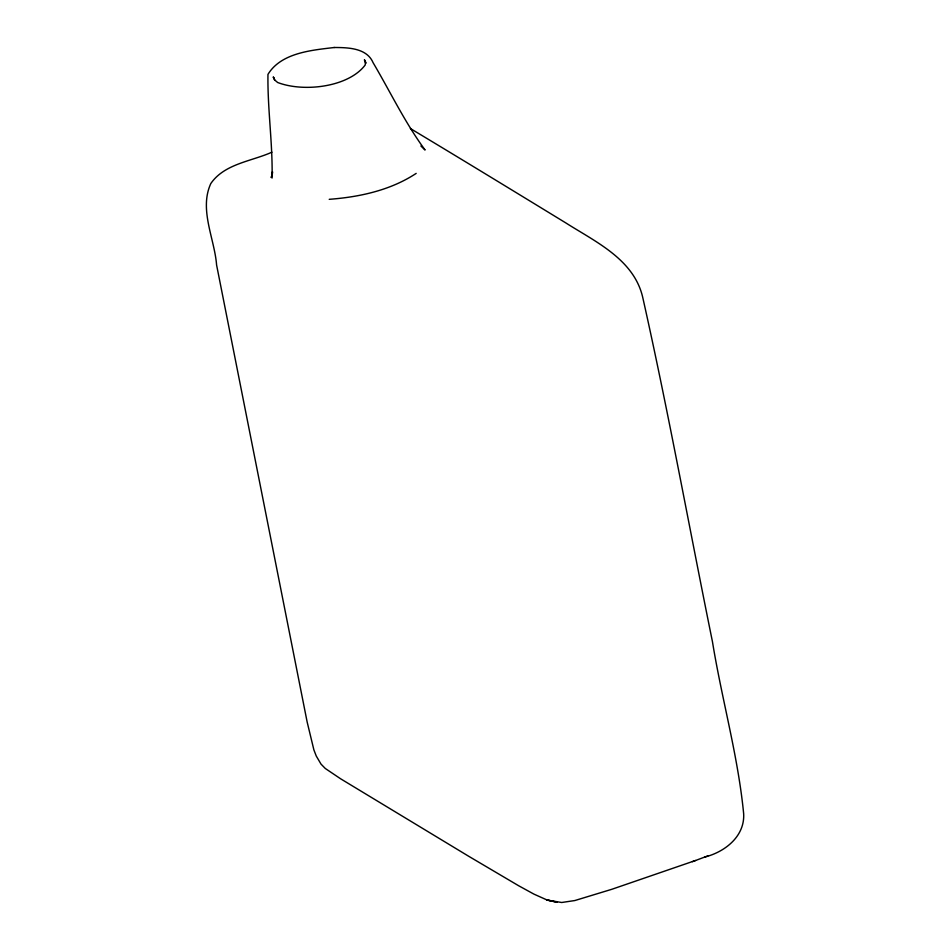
<?xml version="1.0" encoding="UTF-8"?>
<svg xmlns="http://www.w3.org/2000/svg" width="950" height="950" viewBox="0 0 950 950"><rect width="100%" height="100%" fill="white"/><g stroke="black" fill="none" stroke-linecap="round" stroke-linejoin="round"><path stroke-width="1.43" d="M272.08 178.054C272.769 143.462 267.449 108.906 267.959 74.385C281.117 52.784 311.493 50.219 334.293 47.5M272.317 174.277L272.484 171.76L272.258 174.016M272.139 175.144L271.154 177.496L272.282 175.239M416.183 173.387C390.557 190.309 359.48 197.054 329.223 199.322M704.746 857.066C724.862 851.984 744.931 836.416 743.66 813.746C738.031 755.796 721.762 699.176 712.464 641.749C689.166 527.298 668.503 412.276 642.936 298.312C634.6 259.671 595.828 242.013 565.737 222.87C514.033 191.294 462.329 159.695 410.376 128.523M271.902 152.19C251.453 161.381 224.414 163.709 210.805 183.564C198.906 209.546 214.558 238.64 216.588 264.979L307.159 722.047L313.892 749.906L316.255 756.022L321.005 764.097L325.292 768.479L340.587 778.774L468.599 856.211L518.688 885.768L533.9 894.104L547.176 900.054L561.664 902.5L574.845 900.541L611.776 889.307L695.519 860.498M692.455 861.662L707.797 855.903M334.008 47.5C347.641 47.536 366.783 47.797 373.089 62.688C390.296 91.817 404.985 122.681 425.077 149.993L420.897 146.003M274.871 80.263L273.279 76.926L274.514 79.847L277.649 82.496C303.881 92.554 348.614 87.091 365.192 64.992L365.477 61.75L365.833 63.365L364.408 59.767L365.346 61.691M273.553 77.496L273.743 78.221M556.831 902.179L547.176 900.054L556.831 902.179"/></g></svg>
